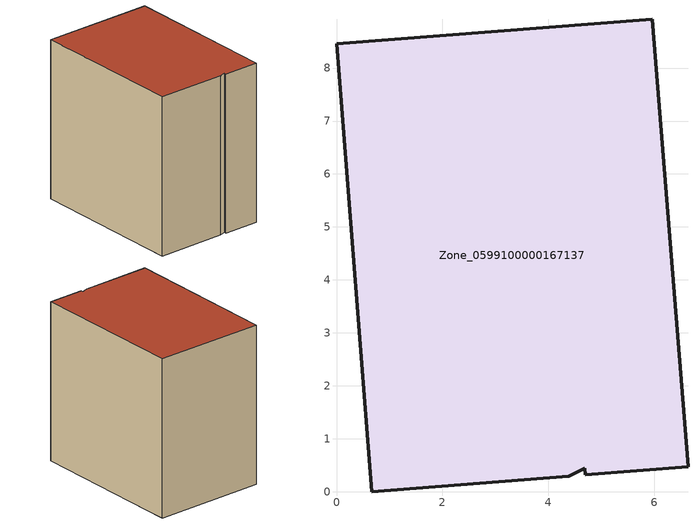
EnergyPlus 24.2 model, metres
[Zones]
Zone_0599100000167137
 floor ground (C_G): 4.7,0.32 4.69,0.44 4.39,0.29 0.66,0 0,8.46 5.96,8.92 6.64,0.47 z0
 wall outside (C_F): 4.39,0.29 4.69,0.44 4.7,0.32 6.64,0.47 5.96,8.92 0,8.46 0.66,0 4.39,0.29 z0:8.61
 roof outside (C_R): 4.69,0.44 4.7,0.32 6.64,0.47 5.96,8.92 0,8.46 0.66,0 4.39,0.29 z8.61
[BUILDING]
Pand.0599100000167137: North Axis=0; Terrain=City; Loads Convergence Tolerance Value=0.04; Temperature Convergence Tolerance Value=0.4; Solar Distribution=FullExterior; Maximum Number of Warmup Days=25; Minimum Number of Warmup Days=1
[Site:Location]
Rotterdam.The.Hague.AP_ZH_NLD Design_Conditions: Latitude=51.96; Longitude=4.45; Time Zone=1; Elevation=-4.5
[SITE:GROUNDTEMPERATURE:BUILDINGSURFACE]
18, 18, 18, 18, 18, 18, 18, 18, 18, 18, 18, 18
[MATERIAL] Thermal Absorptance=0.9; Solar Absorptance=0.7; Visible Absorptance=0.7
Name | Roughness | Thickness | Conductivity | Density | Specific Heat
G.TI.1946-1964 | MediumSmooth | 0.15 | 1 | 540 | 1210
F.TI.1946-1964 | Rough | 0.3 | 0.857143 | 1920 | 840
R.TI.1946-1964 | MediumRough | 0.2 | 0.277778 | 1500 | 1000
[CONSTRUCTION]
C_G: G.TI.1946-1964
C_F: F.TI.1946-1964
C_R: R.TI.1946-1964
[ZONE]
Zone_0599100000167137: Type=1; Multiplier=1; Ceiling Height=Autocalculate; Volume=Autocalculate; Floor Area=autocalculate; Part of Total Floor Area=Yes
[ZONEINFILTRATION:DESIGNFLOWRATE]
Infil_Zone_0599100000167137: Zone or ZoneList or Space or SpaceList=Zone_0599100000167137; Schedule=AlwaysOn; Design Flow Rate Calculation Method=Flow/Area; Flow Rate per Floor Area=0.003; Constant Term Coefficient=1; Temperature Term Coefficient=0; Velocity Term Coefficient=0; Velocity Squared Term Coefficient=0
[HVACTEMPLATE:ZONE:IDEALLOADSAIRSYSTEM]
Zone_0599100000167137: Maximum Heating Supply Air Temperature=50; Minimum Cooling Supply Air Temperature=13; Maximum Heating Supply Air Humidity Ratio=0.0156; Minimum Cooling Supply Air Humidity Ratio=0.0077; Heating Limit=NoLimit; Cooling Limit=NoLimit; Dehumidification Control Type=ConstantSensibleHeatRatio; Cooling Sensible Heat Ratio=0.7; Dehumidification Setpoint=60; Humidification Control Type=None; Humidification Setpoint=30; Outdoor Air Method=None; Outdoor Air Flow Rate per Person=0.00944; Outdoor Air Flow Rate per Zone Floor Area=0; Outdoor Air Flow Rate per Zone=0; Demand Controlled Ventilation Type=None; Outdoor Air Economizer Type=NoEconomizer; Heat Recovery Type=None; Sensible Heat Recovery Effectiveness=0.7; Latent Heat Recovery Effectiveness=0.65
[ZONECONTROL:THERMOSTAT]
ThermostatControl_Zone_0599100000167137: Zone or ZoneList=Zone_0599100000167137; Control Type Schedule=DualSetpointControlType; Control 1=Thermostat_Zone_0599100000167137; Temperature Difference Between Cutout And Setpoint=0
[THERMOSTATSETPOINT:DUALSETPOINT]
Thermostat_Zone_0599100000167137: Heating Setpoint Temperature Schedule=HeatingSetpoint_Zone_0599100000167137; Cooling Setpoint Temperature Schedule=CoolingSetpoint_Zone_0599100000167137
[SCHEDULE:COMPACT]
HeatingSetpoint_Zone_0599100000167137: Through: 12/31, For: AllDays, Until: 24:00, 21
CoolingSetpoint_Zone_0599100000167137: Through: 12/31, For: AllDays, Until: 24:00, 24
DualSetpointControlType: Through: 12/31, For: AllDays, Until: 24:00, 4
AlwaysOn: Through: 12/31, For: AllDays, Until: 24:00, 1
